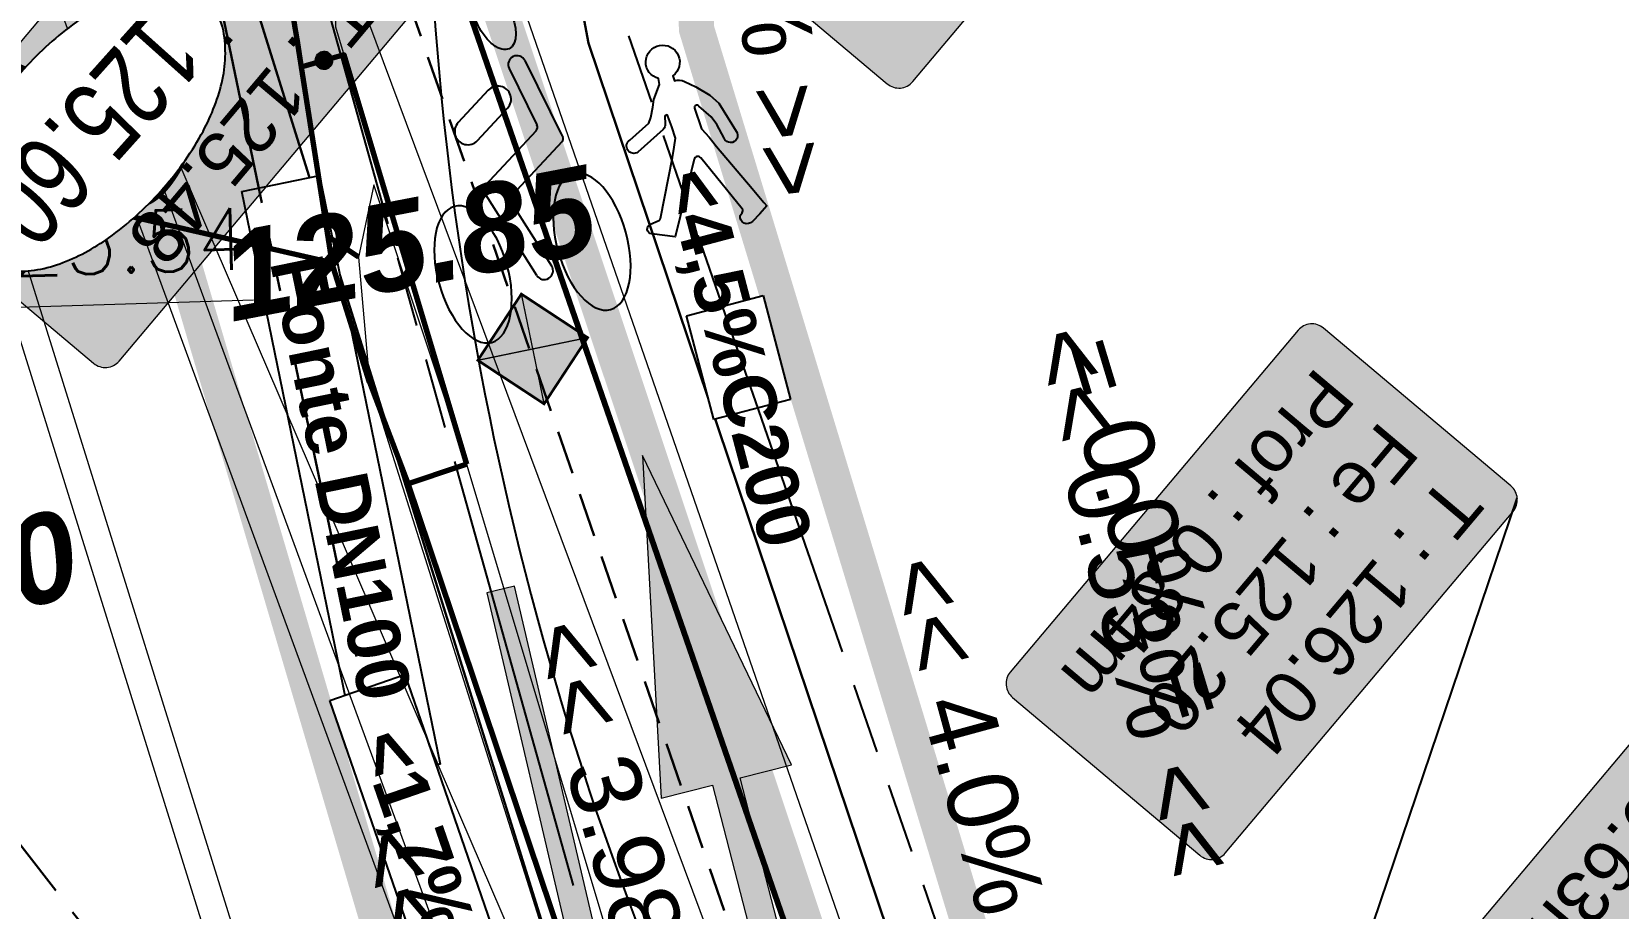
# Model space of a CAD drawing. Header units: metres. Extents: x -2858 to 512, y -1995 to 1252.
# Drawn here: x -1196.41 to -1187.4, y -934.72 to -929.75 of the extents above; entities that cross this region are included whole.
import ezdxf
from ezdxf.enums import TextEntityAlignment as Align
from ezdxf.lldxf.tags import DXFTag

# ---------------------------------------------------------------- set-up
doc = ezdxf.new("R2010")
doc.units = ezdxf.units.M
for name, pattern in [('AEP-2', [3.9, 2.5, -0.2, 0.4, -0.2, 0.4, -0.2]), ('CACHE', [0.375, 0.25, -0.125]), ('ECL-3', [1.82, 1.2, -0.155, 0, -0.155, 0, -0.155, 0, -0.155]), ('EU-200', [2.85, 2.5, -0.35])]:
    doc.linetypes.add(name, pattern=pattern)
for name, color, linetype in [('--ui- Rsx Secs- CA projeté ouvrage', 7, 'CACHE'), ('04-NIV-COT', 1, 'Continuous'), ('05.2-EP-TXT', 5, 'Continuous'), ('06-EU-TXT', 24, 'Continuous'), ('07-AEP-RES', 94, 'AEP-2'), ('07-AEP-TXT', 94, 'Continuous'), ('09-BT-RES', 1, 'BT3X150'), ('DWG_Projet_-_Pro - 1', 7, 'Continuous')]:
    doc.layers.add(name, color=color, linetype=linetype)
for name, color, linetype, lineweight, true_color in [('03-HCH-15x30-0 à 10cm', 7, 'Continuous', 0, 0xb3ffff), ('03-HCH-15x30-10cm', 7, 'Continuous', 0, 0xf696fd), ('Ass - EP - Réseau', 5, 'Continuous', 0, 0x0000ff), ('Ass - EP - Textes - Regards', 5, 'Continuous', 0, 0x0000ff), ('Ass - EU - Réseau', 1, 'Continuous', 0, 0xff0000), ('Ass - EU - Textes - Regards', 1, 'Continuous', 0, 0xff0000), ('Surface Projet - Textes - Altitudes', 7, 'Continuous', 0, 0x333399), ('Surface PROJET VOIRIE - Cotations - Cotation Points', 7, 'Continuous', 0, 0xc02000), ('Surface PROJET VOIRIE - Entrées en terre talus', 5, 'Continuous', 0, 0x0000ff), ("Surface PROJET VOIRIE - Réseaux d'écoulement", 7, 'Ligne écoulement', 70, 0x33cccc), ('Surface PROJET VOIRIE - Surfaces projet', 7, 'Continuous', 0, 0x333399), ('Surface PROJET VOIRIE - Textes - Altitudes', 7, 'Continuous', 0, 0x333399), ('Surface PROJET VOIRIE - Textes - Pente des côtés', 7, 'Continuous', 0, 0x333399), ("TERRAIN APRES TERR BAT - Lignes d'arêtes", 7, 'Continuous', 0, 0xc04040)]:
    doc.layers.add(name, color=color, linetype=linetype, lineweight=lineweight, true_color=true_color)
for name, color, linetype, lineweight in [('04-NIV-MSQ', 255, 'Continuous', 0), ('05.2-EP-400PVC', 5, 'Continuous', 30), ('06-EU-200PVC', 24, 'EU-200', 30), ('10-ECL-U1000R2V+TPC63', 32, 'ECL-3', 30), ('11-TEL-PVC28X2', 6, 'CACHE', 30), ('11-TEL-PVC45X3', 6, 'Continuous', 30), ('APRC__MARQUAGE', 8, 'Continuous', 0)]:
    doc.layers.add(name, color=color, linetype=linetype, lineweight=lineweight)
doc.styles.add('Altitude Surfaces projet', font='arialbi.ttf', dxfattribs={"height": 0.5})
doc.styles.add('ARIAL', font='arial.ttf')
doc.styles.add('ARIAL GRAS', font='arialbd.ttf')
doc.styles.add('Cotation', font='romans.shx')
doc.styles.add('CoteHor.3', font='arial.ttf', dxfattribs={"height": 0.0017})
doc.styles.add('Couches géologiques', font='arial.ttf', dxfattribs={"height": 0.3})
doc.styles.add('Mensura_Standard', font='arial.ttf', dxfattribs={"height": 1})
doc.styles.add('Pente Surfaces projet', font='arial.ttf', dxfattribs={"height": 0.4})
doc.styles.get("Standard").update_dxf_attribs({"font": 'arial.ttf'})
doc.linetypes.add('BT3X150', pattern='A,1.5,-0.05,[133,ltypeshp.shx,S=0.05,R=0,X=-0.05,Y=0],-0.05,1.5,-0.15,0.4,-0.15,0.4,-0.15', length=4.35)
tags = doc.linetypes.add('Ligne écoulement', pattern='A,5,[">",Mensura_Standard,S=2,R=0,X=0,Y=-1],0', length=5).pattern_tags.tags
tags[13:14] = [DXFTag(74, 4), DXFTag(75, 0), DXFTag(340, '0'), DXFTag(46, 0.0), DXFTag(50, 0.0), DXFTag(44, 0.0), DXFTag(45, 0.0)]
doc.dimstyles.get("Standard").update_dxf_attribs({"dimtxt": 0.18, "dimasz": 0.18, "dimexe": 0.18, "dimexo": 0.0625, "dimgap": 0.09, "dimtad": 0, "dimtih": 1, "dimtoh": 1, "dimdec": 4, "dimzin": 0, "dimdsep": 46, "dimtxsty": 'Standard', "dimcen": 0.09, "dimadec": 0, "dimazin": 0, "dimtfac": 1, "dimtdec": 4, "dimtofl": 0, "dimtmove": 0, "dimatfit": 3, "dimfxl": 1, "dimtolj": 1, "dimtzin": 0, "dimarcsym": 0})

# ---------------------------------------------------------------- blocks, each defined once
blk = doc.blocks.new('NIV-HG')
h = blk.add_hatch(color=256)
edge = h.paths.add_edge_path()
edge.add_arc((0.1, -0.1), 0.0187, 180, 360)
edge.add_arc((0.1, -0.1), 0.0187, 0, 180)
blk.add_lwpolyline([(0.0812, -0.1, 1), (0.1187, -0.1, 1)], format="xyb", close=True)
at = {"layer": '04-NIV-MSQ', "flags": 128}
blk.add_lwpolyline([(0.175, -0.375), (0.1811, -0.3387), (0.1985, -0.3063), (0.2379, -0.2654), (0.2848, -0.2336), (0.3404, -0.2087), (0.3988, -0.1915), (0.4739, -0.1791), (0.55, -0.175), (0.6261, -0.1791), (0.7012, -0.1915), (0.7596, -0.2087), (0.8152, -0.2336), (0.8621, -0.2654), (0.9015, -0.3063), (0.9189, -0.3387), (0.925, -0.375), (0.9189, -0.4113), (0.9015, -0.4437), (0.8621, -0.4846), (0.8152, -0.5164), (0.7596, -0.5413), (0.7012, -0.5585), (0.6261, -0.5709), (0.55, -0.575), (0.4739, -0.5709), (0.3988, -0.5585), (0.3404, -0.5413), (0.2848, -0.5164), (0.2379, -0.4846), (0.1985, -0.4437), (0.1811, -0.4113)], close=True, dxfattribs=at)
blk.add_wipeout([(0.175, -0.375), (0.1811, -0.3387), (0.1985, -0.3063), (0.2379, -0.2654), (0.2848, -0.2336), (0.3404, -0.2087), (0.3988, -0.1915), (0.4739, -0.1791), (0.55, -0.175), (0.6261, -0.1791), (0.7012, -0.1915), (0.7596, -0.2087), (0.8152, -0.2336), (0.8621, -0.2654), (0.9015, -0.3063), (0.9189, -0.3387), (0.925, -0.375), (0.9189, -0.4113), (0.9015, -0.4437), (0.8621, -0.4846), (0.8152, -0.5164), (0.7596, -0.5413), (0.7012, -0.5585), (0.6261, -0.5709), (0.55, -0.575), (0.4739, -0.5709), (0.3988, -0.5585), (0.3404, -0.5413), (0.2848, -0.5164), (0.2379, -0.4846), (0.1985, -0.4437), (0.1811, -0.4113)]).dxf.layer = '04-NIV-MSQ'
blk.add_lwpolyline([(0.175, -0.375, 0.166601), (0.1985, -0.4437, 0.105514), (0.2848, -0.5164, 0.068239), (0.3988, -0.5585, 0.054409), (0.55, -0.575, 0.054409), (0.7012, -0.5585, 0.068239), (0.8152, -0.5164, 0.105514), (0.9015, -0.4437, 0.166601), (0.925, -0.375, 0.166601), (0.9015, -0.3063, 0.105514), (0.8152, -0.2336, 0.068239), (0.7012, -0.1915, 0.054409), (0.55, -0.175, 0.054409), (0.3988, -0.1915, 0.068239), (0.2848, -0.2336, 0.105514), (0.1985, -0.3063, 0.166601)], format="xyb", close=True)
at = {"style": 'ARIAL', "width": 0.75}
blk.add_attdef('COTE', text='', height=0.175, dxfattribs=at).set_placement((0.55, -0.375), align=Align.MIDDLE_CENTER)
blk = doc.blocks.new("Chambre de tirage Contrôle d'Accès")
at = {"layer": '--ui- Rsx Secs- CA projeté ouvrage', "linetype": 'ByBlock', "ltscale": 2, "true_color": 0xffffff}
h = blk.add_hatch(color=7, dxfattribs=at)
h.dxf.hatch_style = 1
h.paths.add_polyline_path([(-0.15, 0.15), (0.15, 0.15), (0.15, -0.15), (-0.15, -0.15)])
at = {"layer": '--ui- Rsx Secs- CA projeté ouvrage', "const_width": 0.01}
blk.add_lwpolyline([(-0.15, 0.15), (0.15, 0.15), (0.15, -0.15), (-0.15, -0.15)], close=True, dxfattribs=at)
at = {"layer": '--ui- Rsx Secs- CA projeté ouvrage', "const_width": 0.005}
for points in [[(-0.15, -0.15), (0.15, 0.15)], [(-0.15, 0.15), (0.15, -0.15)]]:
    blk.add_lwpolyline(points, dxfattribs=at)
blk = doc.blocks.new('Fleche droite')
blk.add_hatch(color=0).paths.add_polyline_path([(1.3643, -0.2733), (1.3644, -0.0586), (2.8855, -0.0595), (2.8856, 0.0563), (1.3645, 0.0571), (1.3646, 0.2718), (0, 0)])
blk.add_lwpolyline([(2.8855, -0.0595), (1.3644, -0.0586), (1.3643, -0.2733), (0, 0), (1.3646, 0.2718), (1.3645, 0.0571), (2.8856, 0.0563)], close=True)
blk = doc.blocks.new('cyciste')
at = {"layer": 'DWG_Projet_-_Pro - 1', "color": 7, "linetype": 'Continuous', "ltscale": 2}
for p, q in [((-0.2073, 0.2911), (0, 0)), ((-0.1265, 0.3501), (0.1564, -0.0474)), ((0.0005, -0.034), (-0.2363, -0.3892)), ((0.1567, -0.0701), (-0.0761, -0.4193)), ((0.1357, -0.8439), (-0.2338, -0.4257)), ((0.2106, -0.7776), (-0.0736, -0.4559))]:
    blk.add_line(p, q, dxfattribs=at)
at = {"layer": 'DWG_Projet_-_Pro - 1', "ltscale": 2, "flags": 128}
blk.add_lwpolyline([(-0.3184, -0.1416), (-0.1796, 0.0663, 1.000283), (-0.3043, 0.1496), (-0.4431, -0.0584, 1.0002)], format="xyb", close=True, dxfattribs=at)
at = {"layer": 'DWG_Projet_-_Pro - 1', "color": 7, "linetype": 'Continuous', "ltscale": 2}
for centre, radius, start, end in [((-0.1662, 0.3198), 0.05, 35.44569, 215.43357), ((-0.0245, -0.0174), 0.03, 326.34395, 35.35061), ((0.1401, -0.0589), 0.02, 326.33198, 35.3547), ((-0.2113, -0.4058), 0.03, 146.31397, 221.48828), ((-0.0511, -0.4359), 0.03, 146.30211, 221.45527), ((0.1731, -0.8107), 0.05, 221.46844, 41.45632)]:
    blk.add_arc(centre, radius, start, end, dxfattribs=at)
for centre, major_axis, start_param, end_param in [((-0.3406, 0.564), (-0.1164, 0.1627), 6.283185, 12.566361), ((0.414, -0.6042), (-0.1664, 0.3637), 0, 6.283175), ((-0.2225, -0.8955), (-0.1664, 0.3637), 0, 6.283175)]:
    blk.add_ellipse(centre, major_axis=major_axis, ratio=0.5, start_param=start_param, end_param=end_param, dxfattribs=at)
blk = doc.blocks.new('MENSURA_LEADER78', base_point=(-1154.0548, -950.1301))
at = {"layer": 'Surface PROJET VOIRIE - Cotations - Cotation Points'}
blk.add_line((-1154.0548, -950.1301), (-1152.244, -950.1301), dxfattribs=at)
at = {"layer": 'Surface PROJET VOIRIE - Cotations - Cotation Points', "style": 'Cotation'}
blk.add_text('125.48', height=0.35, dxfattribs=at).set_placement((-1153.9089, -949.6051), align=Align.TOP_LEFT)
blk = doc.blocks.new('MENSURA_LEADER79', base_point=(-1153.548, -951.0176))
at = {"layer": 'Surface PROJET VOIRIE - Cotations - Cotation Points'}
blk.add_line((-1153.548, -951.0176), (-1151.7372, -951.0176), dxfattribs=at)
at = {"layer": 'Surface PROJET VOIRIE - Cotations - Cotation Points', "style": 'Cotation'}
blk.add_text('125.54', height=0.35, dxfattribs=at).set_placement((-1153.4021, -950.4926), align=Align.TOP_LEFT)
blk = doc.blocks.new('MENSURA_LEADER237', base_point=(-1151.9398, -948.3123))
at = {"layer": 'Ass - EP - Textes - Regards', "true_color": 0xffffff}
h = blk.add_hatch(color=7, dxfattribs=at)
edge = h.paths.add_edge_path(flags=0)
edge.add_arc((-1153.6227, -950.3455), 0.1024, 138.16176, 228.16176)
edge.add_line((-1153.6911, -950.4218), (-1152.6554, -951.3491))
edge.add_arc((-1152.587, -951.2728), 0.1024, 228.16176, 318.16176)
edge.add_line((-1152.5107, -951.3411), (-1150.8198, -949.4525))
edge.add_arc((-1150.8962, -949.3842), 0.1024, 318.16176, 408.16176)
edge.add_line((-1150.8278, -949.3079), (-1151.8635, -948.3806))
edge.add_arc((-1151.9319, -948.4569), 0.1024, 48.16176, 138.16176)
edge.add_line((-1152.0082, -948.3886), (-1153.699, -950.2772))
at = {"layer": 'Ass - EP - Textes - Regards', "color": 5, "true_color": 0x0000ff, "flags": 128}
blk.add_lwpolyline([(-1153.699, -950.2772), (-1153.699, -950.2772, 0.414214), (-1153.6911, -950.4218), (-1152.6554, -951.3491), (-1152.6554, -951.3491, 0.414214), (-1152.5107, -951.3411), (-1150.8198, -949.4525), (-1150.8198, -949.4525, 0.414214), (-1150.8278, -949.3079), (-1151.8635, -948.3806), (-1151.8635, -948.3806, 0.414214), (-1152.0082, -948.3886)], format="xyb", close=True, dxfattribs=at)
at = {"layer": 'Ass - EP - Textes - Regards', "color": 5, "true_color": 0x0000ff, "style": 'Couches géologiques'}
for s, p in [('Prof : 0.90m', (-1151.6833, -948.7903)), ('Fe : 124.58', (-1151.3294, -949.1071)), ('T : 125.48', (-1150.9755, -949.424))]:
    blk.add_text(s, height=0.3, rotation=228.16176, dxfattribs=at).set_placement(p, align=Align.TOP_LEFT)
blk = doc.blocks.new('MENSURA_LEADER260', base_point=(-1151.2796, -956.5619))
at = {"layer": 'Ass - EP - Textes - Regards', "true_color": 0xffffff}
h = blk.add_hatch(color=7, dxfattribs=at)
edge = h.paths.add_edge_path(flags=0)
edge.add_arc((-1152.9625, -958.5951), 0.1024, 138.16176, 228.16176)
edge.add_line((-1153.0308, -958.6714), (-1151.9951, -959.5987))
edge.add_arc((-1151.9268, -959.5224), 0.1024, 228.16176, 318.16176)
edge.add_line((-1151.8505, -959.5907), (-1150.1596, -957.7021))
edge.add_arc((-1150.2359, -957.6338), 0.1024, 318.16176, 408.16176)
edge.add_line((-1150.1676, -957.5574), (-1151.2033, -956.6302))
edge.add_arc((-1151.2716, -956.7065), 0.1024, 48.16176, 138.16176)
edge.add_line((-1151.3479, -956.6382), (-1153.0388, -958.5268))
at = {"layer": 'Ass - EP - Textes - Regards', "color": 5, "true_color": 0x0000ff, "flags": 128}
blk.add_lwpolyline([(-1153.0388, -958.5268), (-1153.0388, -958.5268, 0.414214), (-1153.0308, -958.6714), (-1151.9951, -959.5987), (-1151.9951, -959.5987, 0.414214), (-1151.8505, -959.5907), (-1150.1596, -957.7021), (-1150.1596, -957.7021, 0.414214), (-1150.1676, -957.5574), (-1151.2033, -956.6302), (-1151.2033, -956.6302, 0.414214), (-1151.3479, -956.6382)], format="xyb", close=True, dxfattribs=at)
at = {"layer": 'Ass - EP - Textes - Regards', "color": 5, "true_color": 0x0000ff, "style": 'Couches géologiques'}
for s, p in [('Prof : 0.84m', (-1151.023, -957.0399)), ('Fe : 125.20', (-1150.6691, -957.3567)), ('T : 126.04', (-1150.3152, -957.6735))]:
    blk.add_text(s, height=0.3, rotation=228.16176, dxfattribs=at).set_placement(p, align=Align.TOP_LEFT)
blk = doc.blocks.new('MENSURA_LEADER270', base_point=(-1150.737, -949.9062))
at = {"layer": 'Ass - EU - Textes - Regards', "true_color": 0xffffff}
h = blk.add_hatch(color=7, dxfattribs=at)
edge = h.paths.add_edge_path(flags=0)
edge.add_arc((-1152.4199, -951.9394), 0.1024, 138.16176, 228.16176)
edge.add_line((-1152.4882, -952.0157), (-1151.4525, -952.943))
edge.add_arc((-1151.3842, -952.8667), 0.1024, 228.16176, 318.16176)
edge.add_line((-1151.3079, -952.935), (-1149.617, -951.0464))
edge.add_arc((-1149.6933, -950.9781), 0.1024, 318.16176, 408.16176)
edge.add_line((-1149.625, -950.9018), (-1150.6607, -949.9745))
edge.add_arc((-1150.729, -950.0508), 0.1024, 48.16176, 138.16176)
edge.add_line((-1150.8053, -949.9825), (-1152.4962, -951.8711))
at = {"layer": 'Ass - EU - Textes - Regards', "color": 1, "true_color": 0xff0000, "flags": 128}
blk.add_lwpolyline([(-1152.4962, -951.8711), (-1152.4962, -951.8711, 0.414214), (-1152.4882, -952.0157), (-1151.4525, -952.943), (-1151.4525, -952.943, 0.414214), (-1151.3079, -952.935), (-1149.617, -951.0464), (-1149.617, -951.0464, 0.414214), (-1149.625, -950.9018), (-1150.6607, -949.9745), (-1150.6607, -949.9745, 0.414214), (-1150.8053, -949.9825)], format="xyb", close=True, dxfattribs=at)
at = {"layer": 'Ass - EU - Textes - Regards', "color": 1, "true_color": 0xff0000, "style": 'Couches géologiques'}
for s, p in [('Prof : 1.03m', (-1150.4804, -950.3842)), ('Fe : 124.50', (-1150.1266, -950.701)), ('T : 125.53', (-1149.7727, -951.0179))]:
    blk.add_text(s, height=0.3, rotation=228.16176, dxfattribs=at).set_placement(p, align=Align.TOP_LEFT)
blk = doc.blocks.new('MENSURA_LEADER302', base_point=(-1144.7505, -953.7804))
at = {"layer": 'Ass - EU - Textes - Regards', "true_color": 0xffffff}
h = blk.add_hatch(color=7, dxfattribs=at)
edge = h.paths.add_edge_path(flags=0)
edge.add_arc((-1146.4334, -955.8136), 0.1024, 138.16176, 228.16176)
edge.add_line((-1146.5017, -955.89), (-1145.466, -956.8172))
edge.add_arc((-1145.3977, -956.7409), 0.1024, 228.16176, 318.16176)
edge.add_line((-1145.3214, -956.8092), (-1143.6305, -954.9206))
edge.add_arc((-1143.7068, -954.8523), 0.1024, 318.16176, 408.16176)
edge.add_line((-1143.6385, -954.776), (-1144.6742, -953.8487))
edge.add_arc((-1144.7425, -953.925), 0.1024, 48.16176, 138.16176)
edge.add_line((-1144.8188, -953.8567), (-1146.5097, -955.7453))
at = {"layer": 'Ass - EU - Textes - Regards', "color": 1, "true_color": 0xff0000, "flags": 128}
blk.add_lwpolyline([(-1146.5097, -955.7453), (-1146.5097, -955.7453, 0.414214), (-1146.5017, -955.89), (-1145.466, -956.8172), (-1145.466, -956.8172, 0.414214), (-1145.3214, -956.8092), (-1143.6305, -954.9206), (-1143.6305, -954.9206, 0.414214), (-1143.6385, -954.776), (-1144.6742, -953.8487), (-1144.6742, -953.8487, 0.414214), (-1144.8188, -953.8567)], format="xyb", close=True, dxfattribs=at)
at = {"layer": 'Ass - EU - Textes - Regards', "color": 1, "true_color": 0xff0000, "style": 'Couches géologiques'}
for s, p in [('Prof : 0.63m', (-1144.4939, -954.2584)), ('Fe : 125.40', (-1144.14, -954.5753)), ('T : 126.03', (-1143.7862, -954.8921))]:
    blk.add_text(s, height=0.3, rotation=228.16176, dxfattribs=at).set_placement(p, align=Align.TOP_LEFT)
blk = doc.blocks.new('PENTE')
at = {"layer": 'Surface PROJET VOIRIE - Textes - Pente des côtés', "color": 24, "true_color": 0x993300, "style": 'Pente Surfaces projet'}
for s, rotation, p in [('<< 4.0% <<', 61.58239, (3069.98, -587.6072)), ('<< 3.98% <<', 62.37727, (3071.7495, -588.5984)), ('>> 0.04% >>', 52.93995, (3067.4144, -592.1044))]:
    blk.add_text(s, height=0.4, rotation=rotation, dxfattribs=at).set_placement(p, align=Align.MIDDLE_CENTER)
at = {"layer": 'Surface PROJET VOIRIE - Textes - Pente des côtés', "color": 96, "true_color": 0x008000, "style": 'Pente Surfaces projet'}
for s, rotation, p in [('<< 0.53% <<', 60.72105, (3068.5799, -587.8571)), ('<< 3.91% <<', 62.82703, (3073.2667, -588.4141)), ('= 0.0% =', 63.14473, (3068.2453, -588.1075))]:
    blk.add_text(s, height=0.4, rotation=rotation, dxfattribs=at).set_placement(p, align=Align.MIDDLE_CENTER)
blk = doc.blocks.new('ALTI')
at = {"layer": 'Surface PROJET VOIRIE - Textes - Altitudes', "color": 96, "true_color": 0x008000, "style": 'Altitude Surfaces projet'}
for s, rotation, p in [('125.85', 142.69631, (3598.9253, -885.0444)), ('125.80', 109.058, (3599.3671, -887.6272))]:
    blk.add_text(s, height=0.5, rotation=rotation, dxfattribs=at).set_placement(p, align=Align.MIDDLE_LEFT)
at = {"layer": 'Surface PROJET VOIRIE - Textes - Altitudes', "color": 24, "true_color": 0x993300, "style": 'Altitude Surfaces projet'}
blk.add_text('125.60', height=0.5, rotation=147.26117, dxfattribs=at).set_placement((3602.4306, -885.8038), align=Align.MIDDLE_LEFT)
blk = doc.blocks.new('ASSAI')
at = {"layer": 'Ass - EP - Réseau', "flags": 128}
for points in [[(1289.7763, -324.2855), (1283.3394, -335.0651)], [(1289.9163, -324.3631), (1283.4768, -335.1472)]]:
    blk.add_lwpolyline(points, dxfattribs=at)
at = {"layer": 'Ass - EU - Réseau', "flags": 128}
for points in [[(1289.1202, -322.7382), (1283.6241, -333.0769)], [(1289.2655, -322.891), (1283.8007, -333.1709)]]:
    blk.add_lwpolyline(points, dxfattribs=at)
at = {"layer": 'Surface PROJET VOIRIE - Entrées en terre talus', "flags": 128}
blk.add_lwpolyline([(1271.0254, -325.5903), (1275.7739, -328.4046), (1276.2321, -328.1704), (1276.7227, -327.9196), (1276.8363, -327.8924), (1276.8596, -327.8867), (1276.9965, -327.92), (1281.8732, -330.4289), (1282.3311, -330.6644), (1286.6904, -322.8163), (1286.6904, -322.8163), (1286.8152, -322.6953), (1286.9861, -322.6639), (1287.4541, -322.7549), (1287.5801, -322.9009), (1287.7058, -323.0465), (1288.1067, -322.8031), (1288.0687, -322.6814), (1287.9026, -322.3557), (1287.7362, -322.2189), (1286.1854, -321.4027), (1282.2021, -319.3063)], dxfattribs=at)
blk.add_lwpolyline([(1283.7399, -330.459), (1284.1038, -330.2509), (1284.1038, -330.2509), (1284.5908, -329.7299), (1284.8747, -329.1831), (1284.616, -329.0349), (1284.616, -329.0349), (1284.5701, -329.0087), (1284.1778, -329.694), (1284.1778, -329.694)], close=True, dxfattribs=at)
at = {"layer": "Surface PROJET VOIRIE - Réseaux d'écoulement", "flags": 128}
for points in [[(1286.9527, -322.962), (1282.4522, -331.0641)], [(1282.4522, -331.0641), (1286.9527, -322.962)], [(1288.2881, -323.1624), (1287.9583, -323.744), (1284.8747, -329.1831), (1284.5908, -329.7299), (1284.2281, -330.3428)], [(1284.5701, -329.0087), (1283.3037, -331.0773), (1283.5185, -331.2111), (1284.1339, -330.458), (1284.2281, -330.3428)], [(1284.5701, -329.0087), (1284.616, -329.0349), (1284.616, -329.0349), (1284.8747, -329.1831)], [(1284.616, -329.0349), (1284.616, -329.0349)], [(1284.1038, -330.2509), (1284.1339, -330.458)], [(1283.2858, -331.4959), (1283.3745, -331.3873), (1283.3949, -331.3623), (1284.2281, -330.3428)], [(1285.8706, -333.3175), (1284.2281, -330.3428)], [(1283.4153, -331.3374), (1283.5185, -331.2111)]]:
    blk.add_lwpolyline(points, dxfattribs=at)
at = {"layer": 'Surface PROJET VOIRIE - Surfaces projet', "flags": 128}
blk.add_lwpolyline([(1292.5216, -315.1478), (1289.6612, -321.1247), (1289.4599, -321.1208), (1288.6921, -322.7984), (1284.2281, -330.3428), (1283.2858, -331.4959), (1281.6258, -333.0287), (1279.9253, -333.8925), (1278.3927, -334.2637), (1276.0807, -334.2579), (1268.7012, -333.294), (1262.8882, -332.4021), (1258.6563, -331.3444), (1257.0939, -330.7989), (1251.8949, -327.7748), (1247.2337, -325.1421), (1240.1929, -320.6293), (1237.3695, -318.0317), (1232.5534, -323.998), (1236.4486, -324.8289), (1243.4732, -329.2611), (1243.5637, -330.5642), (1239.0492, -327.7556), (1235.0638, -333.6862)], dxfattribs=at)
blk.add_lwpolyline([(1274.7193, -317.597), (1269.1211, -314.57), (1264.5432, -322.6688), (1270.2428, -326.336), (1270.8725, -325.8484), (1275.7632, -328.747), (1276.8592, -328.1868), (1282.4522, -331.0641), (1286.9527, -322.962), (1288.187, -323.1005), (1283.2183, -331.2168), (1281.5502, -332.744), (1277.7642, -334.1341), (1271.2411, -333.3804), (1261.5107, -331.7591), (1257.6819, -330.574), (1262.2695, -322.8448), (1268.4289, -313.5967), (1274.9052, -316.8706)], close=True, dxfattribs=at)
at = {"layer": "TERRAIN APRES TERR BAT - Lignes d'arêtes", "flags": 128}
for points in [[(1270.8814, -328.8824), (1274.4319, -331.2246), (1275.368, -331.49), (1276.2381, -331.1861), (1276.2816, -331.1697), (1276.2816, -331.1697), (1276.4763, -331.0141), (1276.4763, -331.0141), (1276.9794, -331.2858), (1276.9794, -331.2858), (1277.3094, -331.4675), (1277.3094, -331.4675), (1281.7304, -333.6396), (1282.1142, -333.6575), (1282.8486, -333.6994), (1283.6424, -332.9689), (1287.4248, -324.8105), (1287.4248, -324.8105), (1288.3431, -322.8255), (1288.3777, -322.2083), (1287.9887, -321.7404), (1282.3993, -318.6486)], [(1283.6424, -332.9689), (1282.4253, -332.3297), (1287.6172, -322.4442), (1288.3431, -322.8255)]]:
    blk.add_lwpolyline(points, dxfattribs=at)
at = {"layer": 'Ass - EP - Textes - Regards', "rotation": 133.5650505867652}
for name, p in [('MENSURA_LEADER260', (1280.7543, -326.0041)), ('MENSURA_LEADER237', (1282.8614, -332.5428))]:
    blk.add_blockref(name, p, dxfattribs=at)
at = {"layer": 'Ass - EU - Textes - Regards', "rotation": 133.5650505867652}
for name, p in [('MENSURA_LEADER302', (1280.1847, -323.0685)), ('MENSURA_LEADER270', (1278.6763, -330.245))]:
    blk.add_blockref(name, p, dxfattribs=at)
at = {"layer": 'Surface PROJET VOIRIE - Cotations - Cotation Points', "rotation": 133.5650505867652}
for name, p in [('MENSURA_LEADER79', (1285.9299, -331.8436)), ('MENSURA_LEADER78', (1285.6361, -332.8225))]:
    blk.add_blockref(name, p, dxfattribs=at)
at = {"layer": 'Surface PROJET VOIRIE - Textes - Altitudes', "color": 105, "true_color": 0x339966, "style": 'CoteHor.3'}
for s, p in [('125.86', (1284.5704, -329.0084)), ('125.83', (1284.6163, -329.0347)), ('125.83', (1284.6163, -329.0347)), ('125.63', (1284.875, -329.1828)), ('125.88', (1284.1781, -329.6938)), ('125.88', (1284.1781, -329.6938)), ('125.63', (1284.5911, -329.7296)), ('125.75', (1284.1041, -330.2506)), ('125.75', (1284.1041, -330.2506)), ('125.90', (1283.7402, -330.4587))]:
    blk.add_text(s, height=0.0017, rotation=133.56505, dxfattribs=at).set_placement(p, align=Align.TOP_LEFT)
at = {"layer": 'Surface PROJET VOIRIE - Textes - Altitudes', "color": 24, "true_color": 0x993300, "style": 'CoteHor.3'}
blk.add_text('125.60', height=0.0017, rotation=145.06572, dxfattribs=at).set_placement((1284.2366, -330.3487), align=Align.MIDDLE_LEFT)
at = {"layer": 'Ass - EP - Textes - Regards', "linetype": 'Continuous', "lineweight": 0}
blk.add_leader([(1285.449, -322.43), (1280.7371, -324.4385)], dimstyle='Standard', override={"dimasz": 0, "dimldrblk": 'None'}, dxfattribs=at)

msp = doc.modelspace()

# ---------------------------------------------------------------- linework, layer by layer
at = {"layer": '03-HCH-15x30-0 à 10cm', "const_width": 0.2, "flags": 128}
for points in [[(-1189.4037, -948.9367), (-1191.0613, -943.396), (-1192.5209, -940.9618), (-1193.4232, -938.2456), (-1196.0861, -929.2213), (-1196.1406, -924.8134), (-1194.314, -921.052), (-1180.1071, -909.7109), (-1173.6082, -905.9897)], [(-1190.0501, -938.3348), (-1190.4867, -936.7836), (-1192.6327, -929.7299), (-1192.7488, -925.6312), (-1191.5323, -923.2327), (-1190.104, -921.6525), (-1180.2972, -913.6386), (-1178.1584, -911.9008), (-1174.3392, -909.7933), (-1174.0395, -910.919), (-1165.2801, -908.6528), (-1163.0159, -908.1208)]]:
    msp.add_lwpolyline(points, dxfattribs=at)
at = {"layer": '05.2-EP-400PVC', "flags": 128}
msp.add_lwpolyline([(-1183.6024, -976.2337), (-1188.9495, -949.3982), (-1195.3835, -928.7968), (-1195.4139, -925.0696), (-1179.5841, -910.0769), (-1169.809, -901.9924)], dxfattribs=at)
at = {"layer": '06-EU-200PVC', "const_width": 0.2, "flags": 128}
msp.add_lwpolyline([(-1146.5691, -909.4085), (-1151.0659, -902.9671), (-1160.5375, -905.5725), (-1180.4519, -912.3876), (-1185.207, -916.6183), (-1191.976, -922.7997), (-1194.7251, -926.6964), (-1187.4901, -948.357), (-1184.5006, -966.6981), (-1181.4193, -976.1643), (-1171.5852, -993.3029), (-1187.4583, -1005.2426)], dxfattribs=at)
at = {"layer": '09-BT-RES', "flags": 128}
msp.add_lwpolyline([(-1150.7141, -906.4435, 0.212428), (-1152.049, -904.9303), (-1179.1024, -911.5846, -0.052006), (-1182.7044, -914.9622, 0.060964), (-1193.2433, -924.4886, 0.194531), (-1193.9476, -925.5379, 0.236401), (-1189.0546, -940.923, 0.001492)], format="xyb", dxfattribs=at)
at = {"layer": '11-TEL-PVC45X3', "flags": 128}
msp.add_lwpolyline([(-1155.8395, -904.8811), (-1179.6558, -910.9039), (-1193.5758, -924.285), (-1193.752, -925.9014), (-1193.8075, -926.8226), (-1193.2458, -929.8109), (-1186.6227, -949.4518), (-1186.642, -949.9437), (-1185.1728, -959.7835), (-1182.499, -973.0997), (-1182.2132, -974.0682), (-1175.7067, -985.2723)], dxfattribs=at)

# ---------------------------------------------------------------- block references
at = {"layer": '--ui- Rsx Secs- CA projeté ouvrage', "ltscale": 15, "xscale": 1.5, "yscale": 1.5, "rotation": 326.679454167776}
msp.add_blockref("Chambre de tirage Contrôle d'Accès", (-1193.5622, -931.5454), dxfattribs=at)

# ---------------------------------------------------------------- next in the draw order: texts
at = {"layer": '06-EU-TXT', "insert": (-1192.4268, -931.6025), "char_height": 0.3, "attachment_point": 5, "rotation": 284.76356, "style": 'ARIAL GRAS', "bg_fill": 19, "box_fill_scale": 1.25, "bg_fill_color": 256, "bg_fill_transparency": 0}
msp.add_mtext_dynamic_manual_height_columns('<4,5%%%C200', width=0.459396, gutter_width=7.5, heights=[0], dxfattribs=at)
at = {"layer": '07-AEP-TXT', "insert": (-1194.6521, -932.2769), "char_height": 0.3, "attachment_point": 5, "rotation": 281.59843, "style": 'ARIAL GRAS', "bg_fill": 19, "box_fill_scale": 1.25, "bg_fill_color": 256, "bg_fill_transparency": 0}
msp.add_mtext_dynamic_manual_height_columns('Fonte DN100', width=3.260661, gutter_width=7.5, heights=[0], dxfattribs=at)

# ---------------------------------------------------------------- next in the draw order: linework, layer by layer
at = {"linetype": 'Continuous', "ltscale": 2, "flags": 128}
msp.add_lwpolyline([(-1192.8421, -930.0441), (-1192.8478, -930.0113, -4.4428), (-1192.7669, -929.9953), (-1192.7572, -930.0232, -0.2073), (-1192.7016, -930.0275), (-1192.6359, -930.0583), (-1192.558, -930.1055), (-1192.5056, -930.1505), (-1192.4086, -930.309, -1.1674), (-1192.4759, -930.3502), (-1192.5171, -930.2722), (-1192.5501, -930.2278), (-1192.6202, -930.1675, 0.775), (-1192.645, -930.1792), (-1192.6051, -930.2964), (-1192.5618, -930.3443), (-1192.5196, -930.397), (-1192.3176, -930.6345), (-1192.251, -930.7147), (-1192.234, -930.7334), (-1192.274, -930.7784), (-1192.3159, -930.8217, -0.7471), (-1192.3847, -930.7889), (-1192.3736, -930.7728, 0.2934), (-1192.3728, -930.7512), (-1192.6091, -930.4603, 0.6073), (-1192.6456, -930.4693), (-1192.6966, -930.6779), (-1192.7534, -930.9089), (-1192.8871, -930.8927, -0.8139), (-1192.893, -930.8377), (-1192.8495, -930.8192, 0.249), (-1192.8377, -930.8045), (-1192.7698, -930.4584), (-1192.7591, -930.4012), (-1192.7524, -930.3491), (-1192.7728, -930.2859), (-1192.7946, -930.2248, 0.874101), (-1192.8131, -930.226), (-1192.8112, -930.2669, -0.2272), (-1192.8225, -930.3002), (-1192.9649, -930.4288, -0.9964), (-1193.0121, -930.3605), (-1192.903, -930.2648), (-1192.8918, -930.2315), (-1192.8811, -930.1737), (-1192.8751, -930.1309), (-1192.8421, -930.0441)], format="xyb", dxfattribs=at)
at = {"layer": '07-AEP-RES', "flags": 128}
msp.add_lwpolyline([(-1187.712, -1004.7048), (-1172.4722, -993.3312), (-1176.5375, -985.6658), (-1184.3776, -970.7411), (-1188.2784, -949.2836), (-1190.731, -942.3577), (-1193.0485, -935.5949), (-1195.2046, -927.8989)], dxfattribs=at)
at = {"layer": '10-ECL-U1000R2V+TPC63', "flags": 128}
for points in [[(-1156.6064, -898.8505), (-1172.8624, -905.9058), (-1180.0521, -909.6786), (-1187.3826, -915.4664), (-1192.2834, -918.9885), (-1193.4466, -920.332), (-1194.8794, -922.1098), (-1195.6618, -923.516), (-1196.0098, -926.3446), (-1193.6775, -937.5406), (-1189.9268, -946.7182), (-1188.516, -956.5695), (-1186.7593, -966.5379), (-1184.1921, -975.5416), (-1181.1229, -981.7396), (-1175.0538, -990.0817), (-1174.944, -993.3142), (-1176.1369, -995.8801), (-1182.3311, -1000.0098), (-1178.8882, -1005.0254)], [(-1200.9148, -928.654), (-1193.9319, -937.6164)]]:
    msp.add_lwpolyline(points, dxfattribs=at)
at = {"layer": '11-TEL-PVC28X2', "color": 0, "flags": 128}
msp.add_lwpolyline([(-1159.6737, -898.9646), (-1159.4028, -901.2094, -0.37262), (-1161.3559, -904.1059), (-1179.5879, -910.28), (-1193.6075, -923.5216), (-1195.0354, -927.3596), (-1189.1655, -944.2581), (-1187.6012, -949.7616), (-1184.9081, -965.7263), (-1183.7045, -971.7664), (-1179.9024, -980.3362), (-1175.0823, -988.0936), (-1165.2242, -999.8894), (-1153.2417, -990.9045)], format="xyb", dxfattribs=at)

# ---------------------------------------------------------------- next in the draw order: block references
at = {"ltscale": 2, "rotation": 350.8074862882711}
msp.add_blockref('cyciste', (-1193.5384, -930.2737), dxfattribs=at)
at = {"layer": 'APRC__MARQUAGE', "color": 0, "xscale": -1.399999999999996, "yscale": 1.399999999999999, "zscale": 1.399999999999999}
for p, rotation in [((-1192.9387, -932.1491), 104.3848437773006), ((-1192.8206, -936.8432), 283.1903501818296)]:
    msp.add_blockref('Fleche droite', p, dxfattribs=dict(at, rotation=rotation))

# ---------------------------------------------------------------- next in the draw order: texts
at = {"layer": '05.2-EP-TXT', "insert": (-1194.0635, -934.8347), "char_height": 0.3, "attachment_point": 5, "rotation": 289.0662, "style": 'ARIAL GRAS', "bg_fill": 19, "box_fill_scale": 1.25, "bg_fill_color": 256, "bg_fill_transparency": 0}
msp.add_mtext_dynamic_manual_height_columns('<1,7% %%C500', width=2.721882, gutter_width=7.5, heights=[0], dxfattribs=at)

# ---------------------------------------------------------------- next in the draw order: block references
at = {"layer": '05.2-EP-TXT', "rotation": 228.1617603435354}
msp.add_blockref('ASSAI', (-91.9684, -194.614), dxfattribs=at)

# ---------------------------------------------------------------- next in the draw order: linework, layer by layer
at = {"layer": '03-HCH-15x30-10cm', "const_width": 0.1, "flags": 128}
msp.add_lwpolyline([(-1195.8129, -930.79), (-1203.2308, -925.9166)], dxfattribs=at)
at = {"layer": '07-AEP-RES', "color": 4, "flags": 128}
msp.add_lwpolyline([(-1153.7264, -908.3049), (-1156.2433, -907.0443), (-1174.9177, -911.0512), (-1180.1531, -913.9867), (-1184.4102, -917.5921), (-1189.3395, -921.4885), (-1191.3229, -923.6272), (-1193.0174, -925.7498), (-1193.3383, -928.8458), (-1189.1138, -941.0256), (-1188.18, -940.8597), (-1185.342, -947.9173), (-1175.1904, -943.987), (-1176.0711, -941.6033), (-1171.2822, -939.3813), (-1168.771, -937.7339), (-1165.6488, -945.3655), (-1160.9761, -959.6032)], dxfattribs=at)

# ---------------------------------------------------------------- next in the draw order: block references
at = {"layer": 'Surface Projet - Textes - Altitudes', "rotation": 228.1617603435354}
msp.add_blockref('ALTI', (1864.6589, 1159.8136), dxfattribs=at)
at = {"layer": 'Surface PROJET VOIRIE - Textes - Pente des côtés', "rotation": 223.6617603435353}
msp.add_blockref('PENTE', (1435.5899, 760.2993), dxfattribs=at)

# ---------------------------------------------------------------- next in the draw order: block references
at = {"layer": '04-NIV-COT', "xscale": 2.600000000000001, "yscale": 2.600000000000001, "zscale": 2.600000000000001, "rotation": 228.1617603435354}
msp.add_blockref('NIV-HG', (-1194.3802, -929.888), dxfattribs=at).add_auto_attribs({'COTE': '125.60'})

doc.saveas('drawing.dxf')
